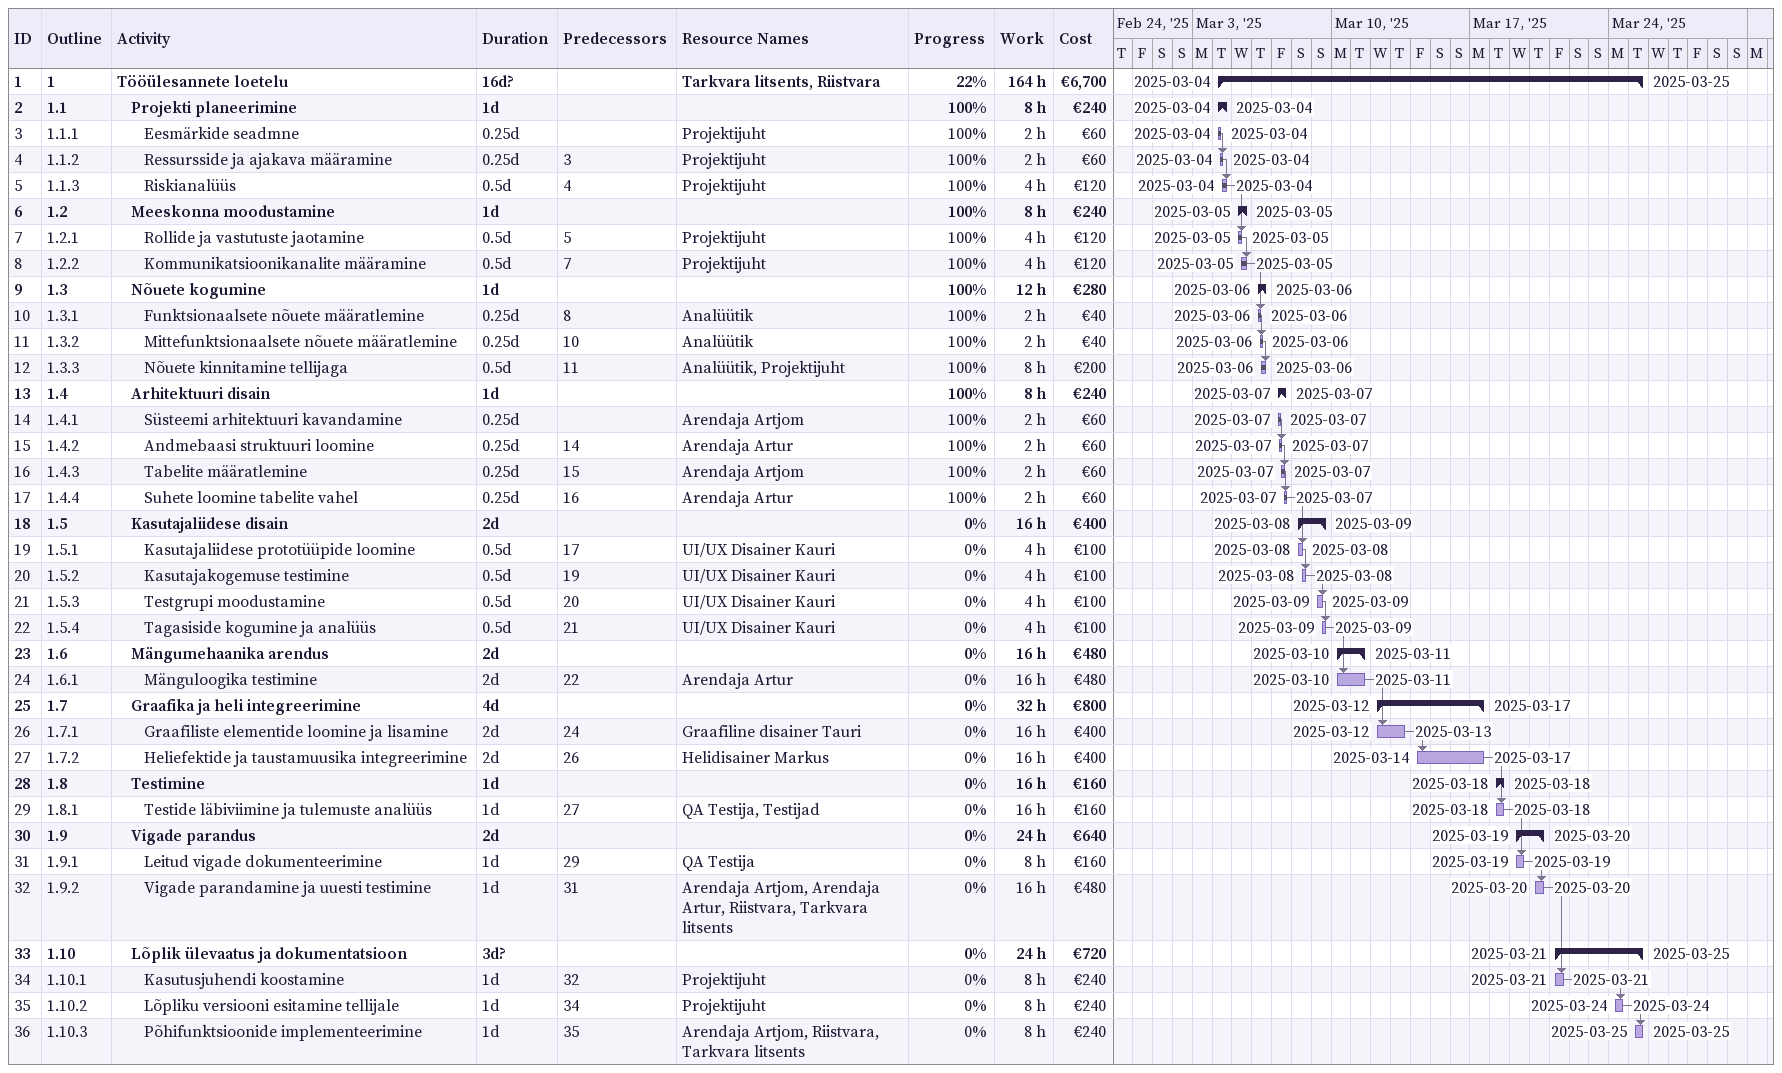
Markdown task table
| ID | WBS | Task | Duration | Start | Finish | Predecessors | Resources | % complete | Work (h) | Cost (€) |
|---|---|---|---|---|---|---|---|---|---|---|
| 1 | 1 | **Tööülesannete loetelu** | 16d? | 2025-03-04 | 2025-03-25 |  | Tarkvara litsents, Riistvara | 22 | 164 | 6700 |
| 2 | 1.1 | **Projekti planeerimine** | 1d | 2025-03-04 | 2025-03-04 |  |  | 100 | 8 | 240 |
| 3 | 1.1.1 | Eesmärkide seadmne | 0.25d | 2025-03-04 | 2025-03-04 |  | Projektijuht | 100 | 2 | 60 |
| 4 | 1.1.2 | Ressursside ja ajakava määramine | 0.25d | 2025-03-04 | 2025-03-04 | 3 | Projektijuht | 100 | 2 | 60 |
| 5 | 1.1.3 | Riskianalüüs | 0.5d | 2025-03-04 | 2025-03-04 | 4 | Projektijuht | 100 | 4 | 120 |
| 6 | 1.2 | **Meeskonna moodustamine** | 1d | 2025-03-05 | 2025-03-05 |  |  | 100 | 8 | 240 |
| 7 | 1.2.1 | Rollide ja vastutuste jaotamine | 0.5d | 2025-03-05 | 2025-03-05 | 5 | Projektijuht | 100 | 4 | 120 |
| 8 | 1.2.2 | Kommunikatsioonikanalite määramine | 0.5d | 2025-03-05 | 2025-03-05 | 7 | Projektijuht | 100 | 4 | 120 |
| 9 | 1.3 | **Nõuete kogumine** | 1d | 2025-03-06 | 2025-03-06 |  |  | 100 | 12 | 280 |
| 10 | 1.3.1 | Funktsionaalsete nõuete määratlemine | 0.25d | 2025-03-06 | 2025-03-06 | 8 | Analüütik | 100 | 2 | 40 |
| 11 | 1.3.2 | Mittefunktsionaalsete nõuete määratlemine | 0.25d | 2025-03-06 | 2025-03-06 | 10 | Analüütik | 100 | 2 | 40 |
| 12 | 1.3.3 | Nõuete kinnitamine tellijaga | 0.5d | 2025-03-06 | 2025-03-06 | 11 | Analüütik, Projektijuht | 100 | 8 | 200 |
| 13 | 1.4 | **Arhitektuuri disain** | 1d | 2025-03-07 | 2025-03-07 |  |  | 100 | 8 | 240 |
| 14 | 1.4.1 | Süsteemi arhitektuuri kavandamine | 0.25d | 2025-03-07 | 2025-03-07 |  | Arendaja Artjom | 100 | 2 | 60 |
| 15 | 1.4.2 | Andmebaasi struktuuri loomine | 0.25d | 2025-03-07 | 2025-03-07 | 14 | Arendaja Artur | 100 | 2 | 60 |
| 16 | 1.4.3 | Tabelite määratlemine | 0.25d | 2025-03-07 | 2025-03-07 | 15 | Arendaja Artjom | 100 | 2 | 60 |
| 17 | 1.4.4 | Suhete loomine tabelite vahel | 0.25d | 2025-03-07 | 2025-03-07 | 16 | Arendaja Artur | 100 | 2 | 60 |
| 18 | 1.5 | **Kasutajaliidese disain** | 2d | 2025-03-08 | 2025-03-09 |  |  | 0 | 16 | 400 |
| 19 | 1.5.1 | Kasutajaliidese prototüüpide loomine | 0.5d | 2025-03-08 | 2025-03-08 | 17 | UI/UX Disainer Kauri | 0 | 4 | 100 |
| 20 | 1.5.2 | Kasutajakogemuse testimine | 0.5d | 2025-03-08 | 2025-03-08 | 19 | UI/UX Disainer Kauri | 0 | 4 | 100 |
| 21 | 1.5.3 | Testgrupi moodustamine | 0.5d | 2025-03-09 | 2025-03-09 | 20 | UI/UX Disainer Kauri | 0 | 4 | 100 |
| 22 | 1.5.4 | Tagasiside kogumine ja analüüs | 0.5d | 2025-03-09 | 2025-03-09 | 21 | UI/UX Disainer Kauri | 0 | 4 | 100 |
| 23 | 1.6 | **Mängumehaanika arendus** | 2d | 2025-03-10 | 2025-03-11 |  |  | 0 | 16 | 480 |
| 24 | 1.6.1 | Mänguloogika testimine | 2d | 2025-03-10 | 2025-03-11 | 22 | Arendaja Artur | 0 | 16 | 480 |
| 25 | 1.7 | **Graafika ja heli integreerimine** | 4d | 2025-03-12 | 2025-03-17 |  |  | 0 | 32 | 800 |
| 26 | 1.7.1 | Graafiliste elementide loomine ja lisamine | 2d | 2025-03-12 | 2025-03-13 | 24 | Graafiline disainer Tauri | 0 | 16 | 400 |
| 27 | 1.7.2 | Heliefektide ja taustamuusika integreerimine | 2d | 2025-03-14 | 2025-03-17 | 26 | Helidisainer Markus | 0 | 16 | 400 |
| 28 | 1.8 | **Testimine** | 1d | 2025-03-18 | 2025-03-18 |  |  | 0 | 16 | 160 |
| 29 | 1.8.1 | Testide läbiviimine ja tulemuste analüüs | 1d | 2025-03-18 | 2025-03-18 | 27 | QA Testija, Testijad | 0 | 16 | 160 |
| 30 | 1.9 | **Vigade parandus** | 2d | 2025-03-19 | 2025-03-20 |  |  | 0 | 24 | 640 |
| 31 | 1.9.1 | Leitud vigade dokumenteerimine | 1d | 2025-03-19 | 2025-03-19 | 29 | QA Testija | 0 | 8 | 160 |
| 32 | 1.9.2 | Vigade parandamine ja uuesti testimine | 1d | 2025-03-20 | 2025-03-20 | 31 | Arendaja Artjom, Arendaja Artur, Riistvara, Tarkvara litsents | 0 | 16 | 480 |
| 33 | 1.10 | **Lõplik ülevaatus ja dokumentatsioon** | 3d? | 2025-03-21 | 2025-03-25 |  |  | 0 | 24 | 720 |
| 34 | 1.10.1 | Kasutusjuhendi koostamine | 1d | 2025-03-21 | 2025-03-21 | 32 | Projektijuht | 0 | 8 | 240 |
| 35 | 1.10.2 | Lõpliku versiooni esitamine tellijale | 1d | 2025-03-24 | 2025-03-24 | 34 | Projektijuht | 0 | 8 | 240 |
| 36 | 1.10.3 | Põhifunktsioonide implementeerimine | 1d | 2025-03-25 | 2025-03-25 | 35 | Arendaja Artjom, Riistvara, Tarkvara litsents | 0 | 8 | 240 |
